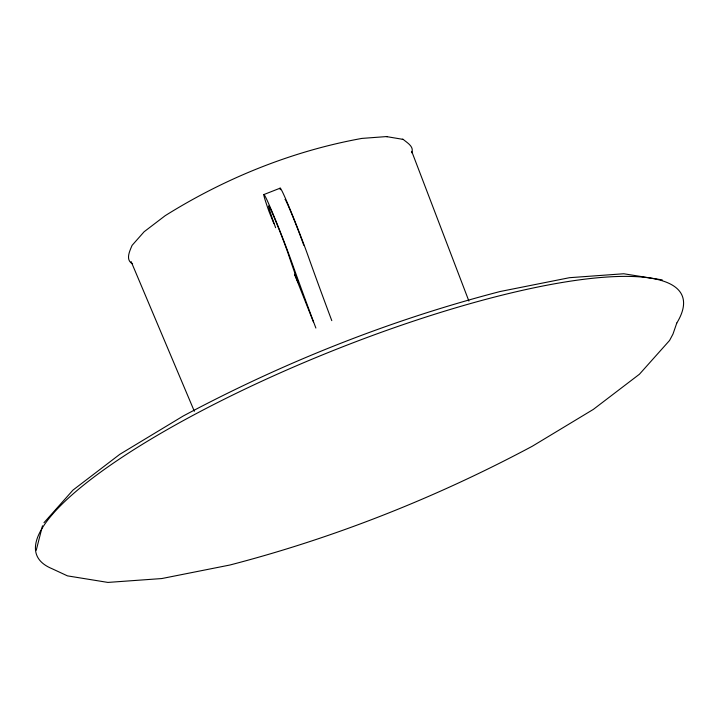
<?xml version="1.0" encoding="UTF-8"?>
<svg xmlns="http://www.w3.org/2000/svg" width="719" height="719" viewBox="0 0 719 719"><rect width="100%" height="100%" fill="white"/><g stroke="black" fill="none" stroke-linecap="round" stroke-linejoin="round"><path stroke-width="1.08" d="M36.229 550.278L42.484 525.796M411.601 152.77C414.593 146.739 406.972 142.65 403.17 139.387L386.427 136.583L361.909 138.407C292.211 151.035 225.191 178.123 165.217 215.664L144.133 231.743L132.071 245.386C129.726 251.102 125.115 259.918 132.611 263.909M43.967 522.713L73.005 490.079L119.803 454.318L183.282 415.968C283.628 362.358 389.995 320.081 500.154 291.51L569.493 277.696L623.759 273.759L662.217 279.889M263.81 194.579L280.095 188.18M386.427 136.583L387.199 136.709M402.316 139.243L403.17 139.387M131.155 261.626L194.346 411.286M273.876 223.573L268.996 211.431A57.88 1.968 68.6 0 1 265.697 197.365A42.673 1.447 68.6 0 1 291.761 262.219A251.066 8.529 68.6 0 0 315.875 328.044M313.376 321.833L294.484 274.137L298.34 282.801L297.208 279.682A121.924 4.143 68.6 0 1 288.634 255.038A28.571 0.971 68.6 0 0 277.732 226.09A28.571 0.971 68.6 0 0 268.915 205.985A56.63 1.923 68.6 0 0 275.611 227.716M468.896 301.063L411.735 151.421M284.967 199.451A56.63 1.923 68.6 0 1 285.2 199.585M331.783 320.638A251.066 8.529 68.6 0 1 308.056 255.82A42.673 1.447 68.6 0 0 281.983 190.966A57.88 1.968 68.6 0 0 280.293 189.699M285.803 200.565A28.571 0.971 68.6 0 1 298.367 230.718M298.718 231.626A28.571 0.971 68.6 0 1 303.751 245.215M676.777 323.065L672.975 334.083L669.578 340.455L639.443 374.222L593.364 409.381L532.321 446.229C436.532 497.395 335 537.749 229.855 565.026L161.775 578.552L107.895 582.417L67.451 575.865L51.723 568.558A347.816 79.423 -21.9 0 1 341.157 347.403A347.816 79.423 -21.9 0 1 676.777 323.065"/></g></svg>
